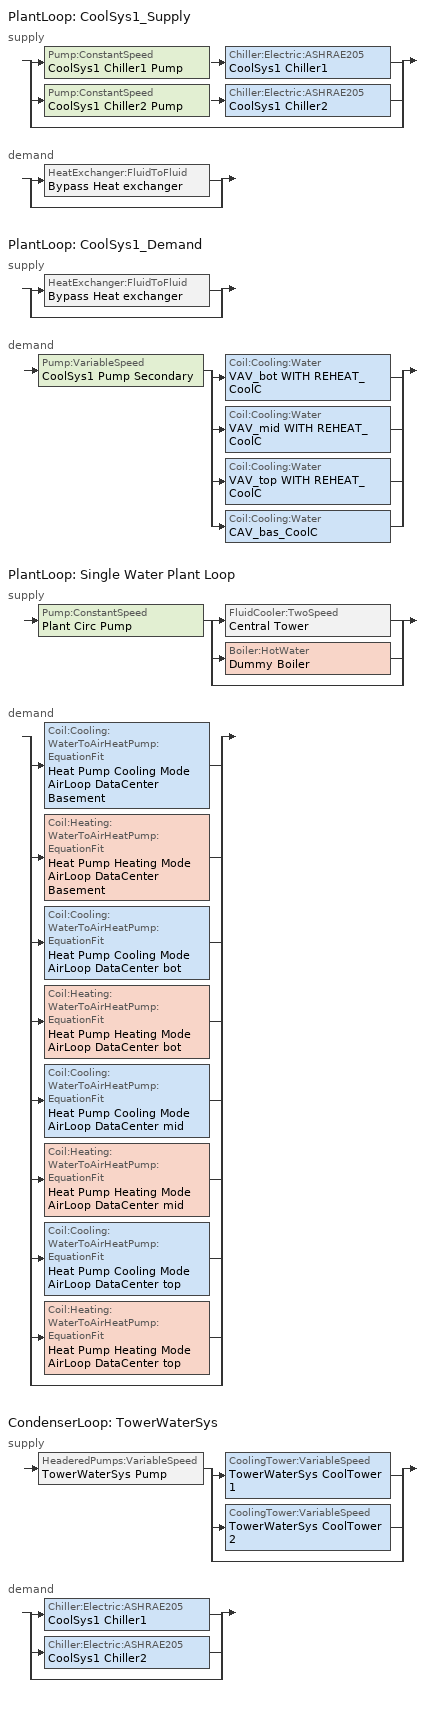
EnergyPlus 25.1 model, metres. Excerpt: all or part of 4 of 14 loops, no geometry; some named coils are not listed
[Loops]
PlantLoop 'CoolSys1_Supply'
 supply: split
  | Pump:ConstantSpeed 'CoolSys1 Chiller1 Pump' > Chiller:Electric:ASHRAE205 'CoolSys1 Chiller1'
  | Pump:ConstantSpeed 'CoolSys1 Chiller2 Pump' > Chiller:Electric:ASHRAE205 'CoolSys1 Chiller2'
  | bypass
 demand: split
  | HeatExchanger:FluidToFluid 'Bypass Heat exchanger'
  | bypass
PlantLoop 'CoolSys1_Demand'
 supply: split
  | HeatExchanger:FluidToFluid 'Bypass Heat exchanger'
  | bypass
 demand: Pump:VariableSpeed 'CoolSys1 Pump Secondary' > split
  | Coil:Cooling:Water 'VAV_bot WITH REHEAT_CoolC'
  | Coil:Cooling:Water 'VAV_mid WITH REHEAT_CoolC'
  | Coil:Cooling:Water 'VAV_top WITH REHEAT_CoolC'
  | Coil:Cooling:Water 'CAV_bas_CoolC'
PlantLoop 'Single Water Plant Loop'
 supply: Pump:ConstantSpeed 'Plant Circ Pump' > split
  | FluidCooler:TwoSpeed 'Central Tower'
  | Boiler:HotWater 'Dummy Boiler'
  | bypass
 demand: split
  | Coil:Cooling:WaterToAirHeatPump:EquationFit 'Heat Pump Cooling Mode AirLoop DataCenter Basement'
  | Coil:Heating:WaterToAirHeatPump:EquationFit 'Heat Pump Heating Mode AirLoop DataCenter Basement'
  | Coil:Cooling:WaterToAirHeatPump:EquationFit 'Heat Pump Cooling Mode AirLoop DataCenter bot'
  | Coil:Heating:WaterToAirHeatPump:EquationFit 'Heat Pump Heating Mode AirLoop DataCenter bot'
  | Coil:Cooling:WaterToAirHeatPump:EquationFit 'Heat Pump Cooling Mode AirLoop DataCenter mid'
  | Coil:Heating:WaterToAirHeatPump:EquationFit 'Heat Pump Heating Mode AirLoop DataCenter mid'
  | Coil:Cooling:WaterToAirHeatPump:EquationFit 'Heat Pump Cooling Mode AirLoop DataCenter top'
  | Coil:Heating:WaterToAirHeatPump:EquationFit 'Heat Pump Heating Mode AirLoop DataCenter top'
  | bypass
CondenserLoop 'TowerWaterSys'
 supply: HeaderedPumps:VariableSpeed 'TowerWaterSys Pump' > split
  | CoolingTower:VariableSpeed 'TowerWaterSys CoolTower 1'
  | CoolingTower:VariableSpeed 'TowerWaterSys CoolTower 2'
  | bypass
 demand: split
  | Chiller:Electric:ASHRAE205 'CoolSys1 Chiller1'
  | Chiller:Electric:ASHRAE205 'CoolSys1 Chiller2'
  | bypass
[Sizing:Plant]
Name | Loop Type | Design Loop Exit Temperature {C} | Loop Design Temperature Difference {deltaC} | Sizing Option | Zone Timesteps in Averaging Window | Coincident Sizing Factor Mode
CoolSys1_Supply; CoolSys1_Demand | Cooling | 6.67 | 8.33
TowerWaterSys | Condenser | 29.4444 | 5.55556 | Coincident | 6 | GlobalCoolingSizingFactor
Single Water Plant Loop | Heating | 39 | 11
[Coil:Cooling:WaterToAirHeatPump:EquationFit] Rated Air Flow Rate {m3/s}=autosize; Rated Water Flow Rate {m3/s}=autosize; Gross Rated Total Cooling Capacity {W}=autosize; Gross Rated Sensible Cooling Capacity {W}=autosize; Rated Entering Water Temperature {C}=30; Rated Entering Air Dry-Bulb Temperature {C}=27; Rated Entering Air Wet-Bulb Temperature {C}=19; Part Load Fraction Correlation Curve=HPACCOOLPLFFPLR; Nominal Time for Condensate Removal to Begin {s}=0; Ratio of Initial Moisture Evaporation Rate and Steady State Latent Capacity=0; Maximum Cycling Rate {cycles/hr}=2.5; Latent Capacity Time Constant {s}=60; Fan Delay Time {s}=60
Name | Gross Rated Cooling COP {W/W} | Total Cooling Capacity Curve | Sensible Cooling Capacity Curve | Cooling Power Consumption Curve
Heat Pump Cooling Mode AirLoop DataCenter Basement | 3.87874 | WAHPCoolCapCurveTot 1 | WAHPCoolCapCurveSens 1 | WAHPCoolPowCurve 1
Heat Pump Cooling Mode AirLoop DataCenter bot | 4.00526 | WAHPCoolCapCurveTot 2 | WAHPCoolCapCurveSens 2 | WAHPCoolPowCurve 2
Heat Pump Cooling Mode AirLoop DataCenter mid | 4.00526 | WAHPCoolCapCurveTot 3 | WAHPCoolCapCurveSens 3 | WAHPCoolPowCurve 3
Heat Pump Cooling Mode AirLoop DataCenter top | 4.00526 | WAHPCoolCapCurveTot 4 | WAHPCoolCapCurveSens 4 | WAHPCoolPowCurve 4
[Coil:Heating:WaterToAirHeatPump:EquationFit] Rated Air Flow Rate {m3/s}=autosize; Rated Water Flow Rate {m3/s}=autosize; Gross Rated Heating Capacity {W}=autosize; Gross Rated Heating COP {W/W}=4.2; Rated Entering Water Temperature {C}=20; Rated Entering Air Dry-Bulb Temperature {C}=20; Ratio of Rated Heating Capacity to Rated Cooling Capacity=1; Part Load Fraction Correlation Curve=HPACHEATPLFFPLR
Name | Heating Capacity Curve | Heating Power Consumption Curve
Heat Pump HEATING Mode AirLoop DataCenter Basement | WAHPHeatCapCurve 1 | WAHPHeatPowCurve 1
Heat Pump HEATING Mode AirLoop DataCenter bot | WAHPHeatCapCurve 2 | WAHPHeatPowCurve 2
Heat Pump HEATING Mode AirLoop DataCenter mid | WAHPHeatCapCurve 3 | WAHPHeatPowCurve 3
Heat Pump HEATING Mode AirLoop DataCenter top | WAHPHeatCapCurve 4 | WAHPHeatPowCurve 4
[Pump:VariableSpeed]
CoolSys1 Pump Secondary: Design Maximum Flow Rate {m3/s}=autosize; Design Pump Head {Pa}=134284; Design Power Consumption {W}=autosize; Motor Efficiency=0.909; Fraction of Motor Inefficiencies to Fluid Stream=0; Coefficient 1 of the Part Load Performance Curve=0; Coefficient 2 of the Part Load Performance Curve=0.0205; Coefficient 3 of the Part Load Performance Curve=0.4101; Coefficient 4 of the Part Load Performance Curve=0.5753; Design Minimum Flow Rate {m3/s}=0; Pump Control Type=Intermittent
[Pump:ConstantSpeed] Motor Efficiency=0.909; Fraction of Motor Inefficiencies to Fluid Stream=0; Pump Control Type=Intermittent
Name | Design Flow Rate {m3/s} | Design Pump Head {Pa} | Design Power Consumption {W}
CoolSys1 Chiller1 Pump; CoolSys1 Chiller2 Pump | AUTOSIZE | 44761.3 | AUTOSIZE
Plant Circ Pump | autosize | 179045 | autosize
[HeaderedPumps:VariableSpeed]
TowerWaterSys Pump: Total Design Flow Rate {m3/s}=AUTOSIZE; Number of Pumps in Bank=2; Flow Sequencing Control Scheme=SEQUENTIAL; Design Pump Head {Pa}=148557; Design Power Consumption {W}=autosize; Motor Efficiency=0.909; Fraction of Motor Inefficiencies to Fluid Stream=0; Coefficient 1 of the Part Load Performance Curve=0; Coefficient 2 of the Part Load Performance Curve=0.0216; Coefficient 3 of the Part Load Performance Curve=-0.0325; Coefficient 4 of the Part Load Performance Curve=1.0095; Minimum Flow Rate Fraction=0; Pump Control Type=Intermittent
[Boiler:HotWater]
Dummy Boiler: Fuel Type=NaturalGas; Nominal Capacity {W}=93894.07; Nominal Thermal Efficiency=0.8; Efficiency Curve Temperature Evaluation Variable=LeavingBoiler; Normalized Boiler Efficiency Curve=Dummy Boiler Efficiency Curve; Design Water Flow Rate {m3/s}=autosize; Minimum Part Load Ratio=0; Maximum Part Load Ratio=1.2; Optimum Part Load Ratio=1; Water Outlet Upper Temperature Limit {C}=95; Boiler Flow Mode=ConstantFlow
[Chiller:Electric:ASHRAE205] Representation File=CoolSys1-Chiller.RS0001.a205.cbor; Performance Interpolation Method=Cubic; Sizing Factor=1; Ambient Temperature Indicator=Zone; Ambient Temperature Zone=Basement; Chilled Water Maximum Requested Flow Rate=0.0428073; Condenser Maximum Requested Flow Rate=0.0551714; Chiller Flow Mode Type=ConstantFlow
CoolSys1 Chiller1; CoolSys1 Chiller2
[CoolingTower:VariableSpeed] Model Type=CoolToolsCrossFlow; Design Inlet Air Wet-Bulb Temperature {C}=20; Design Approach Temperature {deltaC}=5.55556; Design Range Temperature {deltaC}=5.55556; Design Water Flow Rate {m3/s}=0.041082; Design Air Flow Rate {m3/s}=autosize; Design Fan Power {W}=14519.5; Fan Power Ratio Function of Air Flow Rate Ratio Curve=Tower_Fan_Curve; Minimum Air Flow Rate Ratio=0.2; Fraction of Tower Capacity in Free Convection Regime=0.125; Number of Cells=2; Cell Control=MaximalCell; Sizing Factor=1
TowerWaterSys CoolTower 1; TowerWaterSys CoolTower 2
[FluidCooler:TwoSpeed]
Central Tower: Performance Input Method=NominalCapacity; Low Fan Speed U-Factor Times Area Sizing Factor=0.6; High Speed Nominal Capacity {W}=582060; Low Speed Nominal Capacity {W}=291030; Low Speed Nominal Capacity Sizing Factor=0.5; Design Entering Water Temperature {C}=51.67; Design Entering Air Temperature {C}=35; Design Entering Air Wet-bulb Temperature {C}=25.6; Design Water Flow Rate {m3/s}=autosize; High Fan Speed Air Flow Rate {m3/s}=autosize; High Fan Speed Fan Power {W}=43776.2; Low Fan Speed Air Flow Rate {m3/s}=autocalculate; Low Fan Speed Air Flow Rate Sizing Factor=0.5; Low Fan Speed Fan Power {W}=autocalculate; Low Fan Speed Fan Power Sizing Factor=0.16
[HeatExchanger:FluidToFluid]
Bypass Heat exchanger: Availability Schedule=ALWAYS_ON; Loop Demand Side Design Flow Rate {m3/s}=autosize; Loop Supply Side Design Flow Rate {m3/s}=autosize; Heat Exchange Model Type=Ideal; Heat Exchanger U-Factor Times Area Value {W/K}=autosize; Control Type=UncontrolledOn; Minimum Temperature Difference to Activate Heat Exchanger {deltaC}=0.01; Heat Transfer Metering End Use Type=LoopToLoop; Component Override Cooling Control Temperature Mode=Loop; Sizing Factor=1
[PlantLoop] Minimum Loop Flow Rate {m3/s}=0; Plant Loop Volume {m3}=autocalculate
Name | Fluid Type | Plant Equipment Operation Scheme | Maximum Loop Temperature {C} | Minimum Loop Temperature {C} | Maximum Loop Flow Rate {m3/s} | Load Distribution Scheme | User Defined Fluid Type | Plant Loop Demand Calculation Scheme
CoolSys1_Supply | WATER | CoolSys1 Loop Operation Scheme List | 98 | 1 | AUTOSIZE | UniformLoad
CoolSys1_Demand | Water | CoolSys1 Sec Loop Operation | 98 | 1 | autosize | UniformLoad
Single Water Plant Loop | UserDefinedFluidType | Plant Loop Operation | 35 | 10 | autosize | SequentialLoad | EthyleneGlycol40Percent | DualSetpointDeadband
[CondenserLoop]
TowerWaterSys: Fluid Type=Water; Condenser Equipment Operation Scheme=TowerWaterSys Loop Operation Scheme List; Maximum Loop Temperature {C}=80; Minimum Loop Temperature {C}=5; Maximum Loop Flow Rate {m3/s}=AUTOSIZE; Minimum Loop Flow Rate {m3/s}=0; Condenser Loop Volume {m3}=AUTOSIZE; Load Distribution Scheme=SequentialLoad
[PlantEquipmentList]
CoolSys1 Equipment List 1: CoolSys1 Chiller1
CoolSys1 Equipment List 2: CoolSys1 Chiller1, CoolSys1 Chiller2
CoolSys1 HeatExchanger: Bypass Heat exchanger
[CondenserEquipmentList]
TowerWaterSys Equipment List 1: TowerWaterSys CoolTower 1
TowerWaterSys Equipment List 2: TowerWaterSys CoolTower 1, TowerWaterSys CoolTower 2
[PlantEquipmentOperation:CoolingLoad] Load Range 1 Lower Limit {W}=0; Load Range 1 Upper Limit {W}=999071
Name | Range 1 Equipment List | Load Range 2 Lower Limit {W} | Load Range 2 Upper Limit {W} | Range 2 Equipment List
CoolSys1 Operation Scheme | CoolSys1 Equipment List 1 | 999071 | 100000000000000 | CoolSys1 Equipment List 2
CoolSys1 Sec Operation Scheme | CoolSys1 HeatExchanger
TowerWaterSys Operation Scheme | TowerWaterSys Equipment List 1 | 999071 | 100000000000000 | TowerWaterSys Equipment List 2
[PlantEquipmentOperation:ComponentSetpoint]
WSHPPlant Operation Scheme: Equipment 1=Central Tower; Component 1 Flow Rate {m3/s}=autosize; Operation 1 Type=Cooling; Equipment 2=Dummy Boiler; Component 2 Flow Rate {m3/s}=autosize; Operation 2 Type=Heating
[PlantEquipmentOperationSchemes]
Name | Control Scheme 1 | Control Scheme 1 Schedule
CoolSys1 Loop Operation Scheme List | CoolSys1 Operation Scheme | PlantOnSched
CoolSys1 Sec Loop Operation | CoolSys1 Sec Operation Scheme | PlantOnSched
Plant Loop Operation | WSHPPlant Operation Scheme | Always_On
[CondenserEquipmentOperationSchemes]
TowerWaterSys Loop Operation Scheme List: Control Scheme 1=TowerWaterSys Operation Scheme; Control Scheme 1 Schedule=PlantOnSched
[EnergyManagementSystem:Sensor]
Name | Output:Variable or Output:Meter Index Key | Output:Variable or Output:Meter
DataCenter_FanMassFlow | AirLoop DataCenter Basement Supply Fan Outlet | System Node Mass Flow Rate
DataCenter_CLG_SP | Cooling Coil Air Outlet Node AirLoop DataCenter Basement | System Node Setpoint Temperature
Tower_PumpMassFlow | TowerWaterSys Supply Inlet Node | System Node Mass Flow Rate
Chiller1_Status | CoolSys1 Chiller1 | Chiller Electricity Rate
Chiller2_Status | CoolSys1 Chiller2 | Chiller Electricity Rate
ChillerPlantDemandLoad | CoolSys1_Supply | Plant Supply Side Cooling Demand Rate
[EnergyManagementSystem:Actuator]
Name | Actuated Component Unique | Actuated Component Type | Actuated Component Control Type
Chiller2PumpStatus | COOLSYS1 CHILLER2 PUMP | Plant Component Pump:ConstantSpeed | On/Off Supervisory
Chiller1PumpFlow | COOLSYS1 CHILLER1 PUMP | Pump | Pump Mass Flow Rate
Chiller2PumpFlow | COOLSYS1 CHILLER2 PUMP | Pump | Pump Mass Flow Rate
Chiller2Status | COOLSYS1 CHILLER2 | Plant Component Chiller:Electric:ASHRAE205 | On/Off Supervisory
[EnergyManagementSystem:InternalVariable]
Chiller2PumpDesignFlow: Internal Data Index Key=COOLSYS1 CHILLER2 PUMP; Internal Data Type=Pump Maximum Mass Flow Rate
[SetpointManager:Scheduled] Control Variable=Temperature
Name | Schedule | Setpoint Node or NodeList
CoolSys1 Loop Setpoint Manager | CW-Loop-Temp-Schedule | CoolSys1 Supply Outlet Node
TowerWaterSystem Loop Setpoint Manager | Tower-Loop-Temp-Schedule | TowerWaterSys Supply Outlet Node
CoolSys1 Loop Plant Demand Inlet Setpoint Manager | CW-Loop-Temp-Schedule | CoolSys1 Demand Inlet Node
[SetpointManager:Scheduled:DualSetpoint]
Water Loop Setpoint Manager: Control Variable=Temperature; High Setpoint Schedule=PLANT LOOP HIGH TEMP SCHEDULE; Low Setpoint Schedule=PLANT LOOP LOW TEMP SCHEDULE; Setpoint Node or NodeList=Plant Supply Outlet Node
[ElectricLoadCenter:Transformer]
Transformer 1: Availability Schedule=Always_On; Transformer Usage=PowerInFromGrid; Rated Capacity {VA}=500000; Phase=3; Conductor Material=Aluminum; Full Load Temperature Rise {C}=150; Fraction of Eddy Current Losses=0.1; Performance Input Method=NominalEfficiency; Nameplate Efficiency=0.991; Per Unit Load for Nameplate Efficiency=0.35; Reference Temperature for Nameplate Efficiency {C}=75; Consider Transformer Loss for Utility Cost=Yes; Meter 1=Wired_LTG_Electricity; Meter 2=Wired_Int_EQUIP
[Schedule:Compact]
ALWAYS_ON; PlantOnSched: Through: 12/31, For: AllDays, Until: 24:00, 1
CW-Loop-Temp-Schedule: Through: 12/31, For: AllDays, Until: 24:00, 6.7
Tower-Loop-Temp-Schedule: Through: 12/31, For: AllDays, Until: 24:00, 21.1
PLANT LOOP HIGH TEMP SCHEDULE: Through: 12/31, For: Alldays, Until: 24:00, 18.33
PLANT LOOP LOW TEMP SCHEDULE: Through: 12/31, For: Alldays, Until: 24:00, 5
[Curve:QuadLinear] Minimum Value of w=-100; Maximum Value of w=100; Minimum Value of x=-100; Maximum Value of x=100; Minimum Value of y=-100; Maximum Value of y=100; Minimum Value of z=-100; Maximum Value of z=100
Name | Coefficient1 Constant | Coefficient2 w | Coefficient3 x | Coefficient4 y | Coefficient5 z
WAHPCoolCapCurveTot 1; WAHPCoolCapCurveTot 2; WAHPCoolCapCurveTot 3; WAHPCoolCapCurveTot 4 | -4.50025 | 7.51533 | -2.3423 | 0.146425 | 0.107374
WAHPCoolPowCurve 1; WAHPCoolPowCurve 2; WAHPCoolPowCurve 3; WAHPCoolPowCurve 4 | -5.64271 | 0.436278 | 5.80919 | 0.140731 | -0.167686
WAHPHeatCapCurve 1; WAHPHeatCapCurve 2; WAHPHeatCapCurve 3; WAHPHeatCapCurve 4 | 0.235574 | -3.32614 | 3.77003 | 0.177488 | 0.127378
WAHPHeatPowCurve 1; WAHPHeatPowCurve 2; WAHPHeatPowCurve 3; WAHPHeatPowCurve 4 | -3.82822 | 3.42058 | 1.51671 | -0.179362 | -0.104071
[Curve:QuintLinear] Coefficient1 Constant=5.6764; Coefficient2 v=21.4026; Coefficient3 w=-25.3427; Coefficient4 x=-1.63025; Coefficient5 y=0.464032; Coefficient6 z=0.0655524; Minimum Value of v=-100; Maximum Value of v=100; Minimum Value of w=-100; Maximum Value of w=100; Minimum Value of x=-100; Maximum Value of x=100; Minimum Value of y=-100; Maximum Value of y=100; Minimum Value of z=-100; Maximum Value of z=100
WAHPCoolCapCurveSens 1; WAHPCoolCapCurveSens 2; WAHPCoolCapCurveSens 3; WAHPCoolCapCurveSens 4
[Curve:Quadratic] Coefficient3 x**2=0; Minimum Value of x=0; Maximum Value of x=1
Name | Coefficient1 Constant | Coefficient2 x
Dummy Boiler Efficiency Curve | 1 | 0
HPACCOOLPLFFPLR; HPACHEATPLFFPLR | 0.75 | 0.25
[Curve:Cubic]
Tower_Fan_Curve: Coefficient1 Constant=0; Coefficient2 x=0; Coefficient3 x**2=0; Coefficient4 x**3=1; Minimum Value of x=0; Maximum Value of x=1
